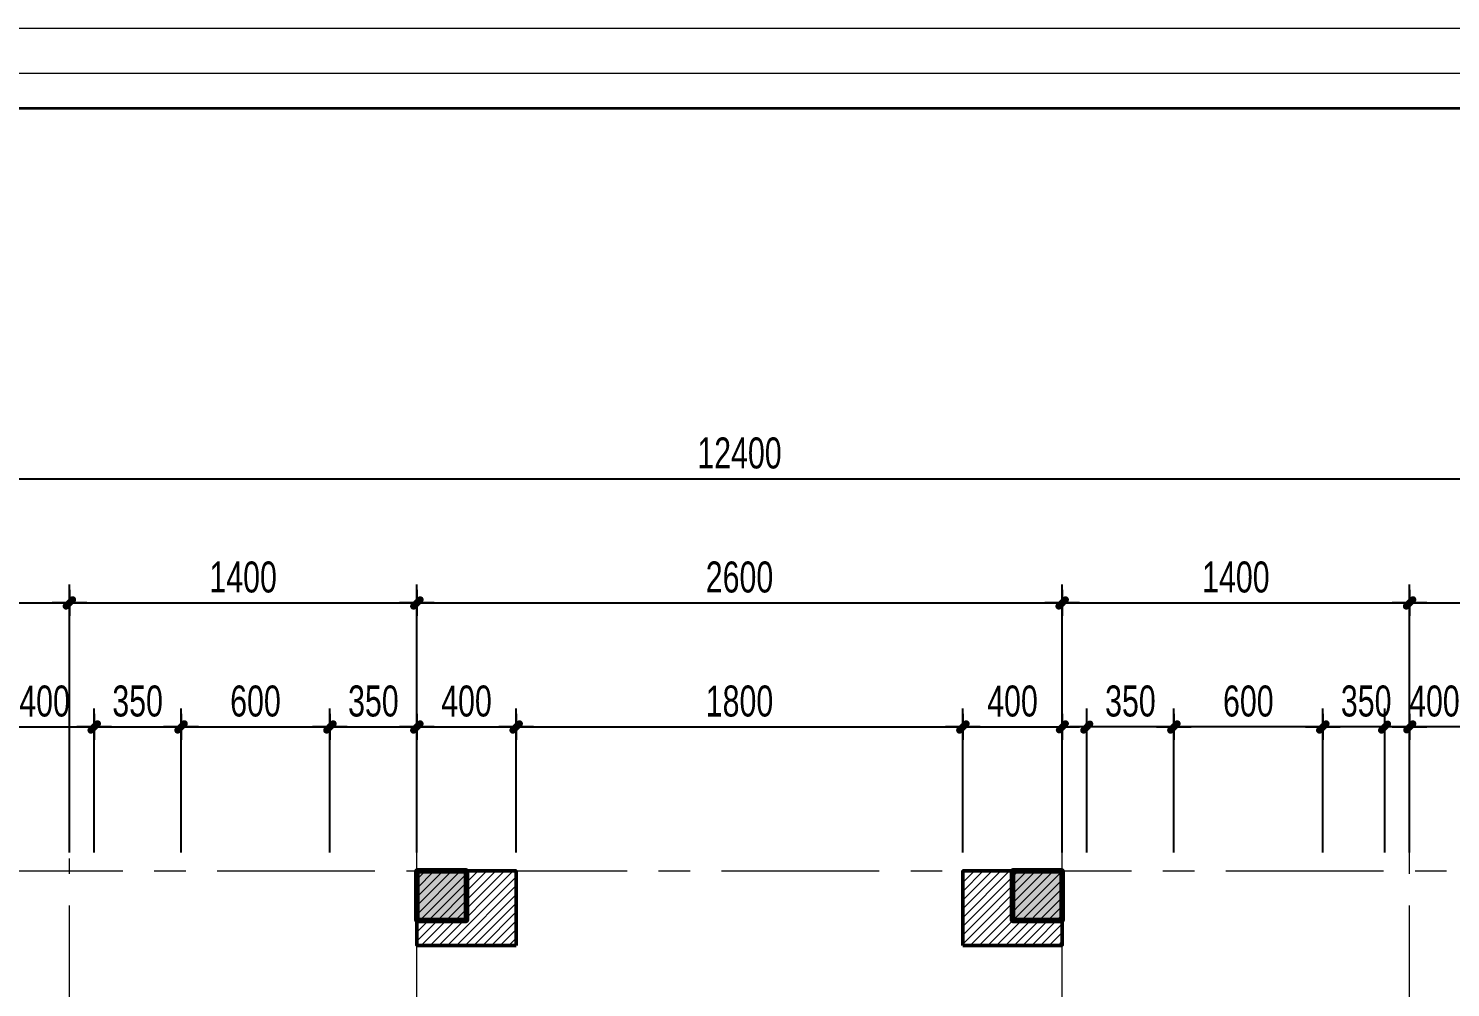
# Model space of a CAD drawing. Header units: inches. Extents: x 88947 to 296847, y 35049 to 161062.
# Drawn here: x 189696 to 195426, y 94189 to 98056 of the extents above; entities that cross this region are included whole.
import ezdxf

# ---------------------------------------------------------------- set-up
doc = ezdxf.new("R2010")
doc.units = ezdxf.units.IN
doc.header["$MEASUREMENT"] = 0
doc.header["$PDMODE"] = 1
doc.linetypes.add('ACAD_ISO03W100', pattern=[30, 12, -18])
doc.linetypes.add('CENTER', pattern=[50.800000000000004, 31.75, -6.35, 6.35, -6.35])
for name, color, linetype, lineweight in [('A-Dims', 145, 'Continuous', 25), ('A-Text', 30, 'Continuous', 9), ('A-Wall', 2, 'Continuous', 35), ('DIM', 7, 'Continuous', 25), ('HACTH', 8, 'Continuous', 5), ('HATCH', 8, 'Continuous', 5), ('KHUNG 1', 6, 'Continuous', 70), ('KHUNG 2', 144, 'Continuous', 18), ('NETMANH', 192, 'Continuous', 18), ('TRUC', 252, 'ACAD_ISO03W100', 13), ('TUONG', 4, 'Continuous', 50)]:
    doc.layers.add(name, color=color, linetype=linetype, lineweight=lineweight)
doc.styles.add('VNI-HELVE-CONDENSE', font='VNARIAL.TTF', dxfattribs={"width": 0.7})
doc.dimstyles.new('TAS-100', dxfattribs={"dimscale": 50, "dimtxt": 2.5, "dimasz": 0.7, "dimexe": 1.5, "dimexo": 1.5, "dimgap": 0.8, "dimtad": 1, "dimdec": 0, "dimzin": 3, "dimdsep": 46, "dimtxsty": 'VNI-HELVE-CONDENSE', "dimblk": 'TICK', "dimcen": 2.5, "dimclrt": 71, "dimazin": 2, "dimtfac": 0.75, "dimtdec": 0, "dimtix": 1, "dimtmove": 2, "dimatfit": 2, "dimldrblk": 'TICK123', "dimfxl": 1.5, "dimtolj": 1, "dimtzin": 0, "dimarcsym": 0})

# ---------------------------------------------------------------- blocks, each defined once
blk = doc.blocks.new('khung ten')
at = {"layer": 'A-Wall', "ltscale": 0.7}
blk.add_lwpolyline([(267204.1477362907, -219099.419797409), (305804.1477362907, -219099.419797409), (305804.1477362907, -190799.419797409), (267204.1477362907, -190799.419797409)], close=True, dxfattribs=at)
at = {"layer": 'KHUNG 2', "ltscale": 0.7}
blk.add_lwpolyline([(267004.1477362907, -219299.419797409), (306004.1477362907, -219299.419797409), (306004.1477362907, -190599.419797409), (267004.1477362907, -190599.419797409)], close=True, dxfattribs=at)
at = {"layer": 'NETMANH', "ltscale": 0.7}
blk.add_lwpolyline([(265004.1477362907, -220042.3034330314), (307004.1477362907, -220042.3034330314), (307004.1477362907, -190342.3034330314), (265004.1477362907, -190342.3034330314)], close=True, dxfattribs=at)
blk = doc.blocks.new('A$C42FF647F')
at = {"layer": 'HATCH'}
h = blk.add_hatch(dxfattribs=at)
h.set_pattern_fill('ANSI31', color=256, scale=200, style=0)
h.set_pattern_definition([(45, (100.0000000107684, -300), (-17.67766952966369, 17.67766952966369), [])])
h.paths.add_polyline_path([(400.0000000107684, -300), (1.076841726899147e-08, -300), (1.076841726899147e-08, -9.480572771281004e-08), (400.0000000107684, -9.480572771281004e-08)])
h = blk.add_hatch(dxfattribs=at)
h.set_pattern_fill('ANSI31', color=256, scale=200, style=0)
h.set_pattern_definition([(45, (2099.999999989232, -300), (-17.67766952966369, 17.67766952966369), [])])
h.paths.add_polyline_path([(2199.999999989232, -300), (2599.999999989232, -300), (2599.999999989232, -9.480572771281004e-08), (2199.999999989232, -9.480572771281004e-08)])
at = {"layer": 'KHUNG 1'}
for points in [[(1.082662492990494e-08, -200), (200.0000000108266, -200), (200.0000000108266, 0), (1.082662492990494e-08, 0)], [(1.076841726899147e-08, -9.480572771281004e-08), (200.0000000107684, -9.480572771281004e-08), (200.0000000107684, -200.0000000948057), (1.076841726899147e-08, -200.0000000948057)], [(2400.000000010768, -9.480572771281004e-08), (2600.000000010768, -9.480572771281004e-08), (2600.000000010768, -200.0000000948057), (2400.000000010768, -200.0000000948057)], [(2600.000000010768, -9.480572771281004e-08), (2400.000000010768, -9.480572771281004e-08), (2400.000000010768, -200.0000000948057), (2600.000000010768, -200.0000000948057)]]:
    blk.add_lwpolyline(points, close=True, dxfattribs=at)
for points in [[(1.082662492990494e-08, 0), (200.0000000108266, 0), (1.082662492990494e-08, -200), (200.0000000108266, -200)], [(1.076841726899147e-08, -200.0000000948057), (200.0000000107684, -200.0000000948057), (1.076841726899147e-08, -9.480572771281004e-08), (200.0000000107684, -9.480572771281004e-08)], [(2400.000000010768, -200.0000000948057), (2600.000000010768, -200.0000000948057), (2400.000000010768, -9.480572771281004e-08), (2600.000000010768, -9.480572771281004e-08)], [(2600.000000010768, -200.0000000948057), (2400.000000010768, -200.0000000948057), (2600.000000010768, -9.480572771281004e-08), (2400.000000010768, -9.480572771281004e-08)]]:
    blk.add_solid(points, dxfattribs=at)
at = {"layer": 'TUONG'}
for points in [[(400.0000000107684, -300), (1.076841726899147e-08, -300), (1.076841726899147e-08, -9.480572771281004e-08), (400.0000000107684, -9.480572771281004e-08)], [(2199.999999989232, -300), (2599.999999989232, -300), (2599.999999989232, -9.480572771281004e-08), (2199.999999989232, -9.480572771281004e-08)]]:
    blk.add_lwpolyline(points, close=True, dxfattribs=at)
blk = doc.blocks.new('TICK')
at = {"layer": 'A-Dims', "color": 1}
for p, q in [((-1.999999999999943, 0), (2, 0)), ((0, 1.5), (0, -1.5))]:
    blk.add_line(p, q, dxfattribs=at)
at = {"layer": 'A-Dims', "color": 1, "const_width": 0.7878347494489719}
blk.add_lwpolyline([(-0.3342782012913972, -0.3486016811580157), (0.3833337504766519, 0.3780050543573452)], dxfattribs=at)
at = {"layer": 'A-Dims', "color": 1, "const_width": 0.393917374724486}
for points in [[(0.2443158685418894, 0.5170229362784085, -0.4142135623732853), (0.5228575154469581, 0.5170229362784085, -1)], [(0.5228575154469581, 0.5170229362784085, -0.4142135623732853), (0.5228575154469581, 0.2384812893835715, -1)], [(-0.4732960832188837, -0.209583799236043, 0.4142135623732853), (-0.4732960832188837, -0.4881254461220124, 1)], [(-0.4732960832188837, -0.4881254461220124, 0.4142135623732853), (-0.1947544363210909, -0.4881254461220124, 1)]]:
    blk.add_lwpolyline(points, format="xyb", dxfattribs=at)
blk = doc.blocks.new('*D3065')
at = {"layer": 'Defpoints', "color": 0}
for p in [(3649.999966370233, 1080.564781854788), (3649.999966370233, 0), (149.9999663701456, -1.455191522836685e-11)]:
    blk.add_point(p, dxfattribs=at)
at = {"layer": 'DIM', "color": 0, "lineweight": -2}
for p, q in [((149.9999663701456, 74.99999999998545), (149.9999663701456, 1155.564781854788)), ((3649.999966370233, 75), (3649.999966370233, 1155.564781854788)), ((184.9999663701456, 1080.564781854788), (3614.999966370233, 1080.564781854788))]:
    blk.add_line(p, q, dxfattribs=at)
at = {"layer": 'DIM', "color": 0, "lineweight": -2, "xscale": 35, "yscale": 35, "zscale": 35, "rotation": 180}
blk.add_blockref('TICK', (149.9999663701456, 1080.564781854788), dxfattribs=at)
at = {"layer": 'DIM', "color": 0, "lineweight": -2, "xscale": 35, "yscale": 35, "zscale": 35}
blk.add_blockref('TICK', (3649.999966370233, 1080.564781854788), dxfattribs=at)
at = {"layer": 'DIM', "color": 71, "insert": (1899.999966370189, 1184.429038335006), "char_height": 125, "attachment_point": 5, "style": 'VNI-HELVE-CONDENSE'}
blk.add_mtext('\\A1;3500', dxfattribs=at)
blk = doc.blocks.new('TICK123')
at = {"layer": 'A-Dims', "color": 1}
blk.add_lwpolyline([(0.04616600689769257, 7.275957614183426e-12, 0, 0.84, 0), (-2.110890249510703, 7.275957614183426e-12, 8.399999999999999, 8.399999999999999, 0)], format="xyseb", dxfattribs=at)
blk = doc.blocks.new('*D3066')
at = {"layer": 'Defpoints', "color": 0}
for p in [(5049.999966348783, 1080.564781854788), (5049.999966348783, 9.480572771281004e-08), (3649.999966370262, -1.455191522836685e-11)]:
    blk.add_point(p, dxfattribs=at)
at = {"layer": 'DIM', "color": 0, "lineweight": -2}
for p, q in [((3649.999966370262, 74.99999999998545), (3649.999966370262, 1155.564781854788)), ((5049.999966348783, 75.00000009480573), (5049.999966348783, 1155.564781854788)), ((3684.999966370262, 1080.564781854788), (5014.999966348783, 1080.564781854788))]:
    blk.add_line(p, q, dxfattribs=at)
at = {"layer": 'DIM', "color": 0, "lineweight": -2, "xscale": 35, "yscale": 35, "zscale": 35, "rotation": 180}
blk.add_blockref('TICK', (3649.999966370262, 1080.564781854788), dxfattribs=at)
at = {"layer": 'DIM', "color": 0, "lineweight": -2, "xscale": 35, "yscale": 35, "zscale": 35}
blk.add_blockref('TICK', (5049.999966348783, 1080.564781854788), dxfattribs=at)
at = {"layer": 'DIM', "color": 71, "insert": (4349.999966359523, 1184.343772304992), "char_height": 125, "attachment_point": 5, "style": 'VNI-HELVE-CONDENSE'}
blk.add_mtext('\\A1;1400', dxfattribs=at)
blk = doc.blocks.new('*D3067')
at = {"layer": 'Defpoints', "color": 0}
for p in [(7649.999966295465, 1080.564781854802), (5049.999966348783, 9.479117579758167e-08), (7649.999966295465, -1.455191522836685e-11)]:
    blk.add_point(p, dxfattribs=at)
at = {"layer": 'DIM', "color": 0, "lineweight": -2}
for p, q in [((5049.999966348783, 75.00000009479118), (5049.999966348783, 1155.564781854802)), ((7649.999966295465, 74.99999999998545), (7649.999966295465, 1155.564781854802)), ((5084.999966348783, 1080.564781854802), (7614.999966295465, 1080.564781854802))]:
    blk.add_line(p, q, dxfattribs=at)
at = {"layer": 'DIM', "color": 0, "lineweight": -2, "xscale": 35, "yscale": 35, "zscale": 35, "rotation": 180}
blk.add_blockref('TICK', (5049.999966348783, 1080.564781854802), dxfattribs=at)
at = {"layer": 'DIM', "color": 0, "lineweight": -2, "xscale": 35, "yscale": 35, "zscale": 35}
blk.add_blockref('TICK', (7649.999966295465, 1080.564781854802), dxfattribs=at)
at = {"layer": 'DIM', "color": 71, "insert": (6349.999966322124, 1184.343772305007), "char_height": 125, "attachment_point": 5, "style": 'VNI-HELVE-CONDENSE'}
blk.add_mtext('\\A1;2600', dxfattribs=at)
blk = doc.blocks.new('*D3068')
at = {"layer": 'Defpoints', "color": 0}
for p in [(9049.999966370146, 1080.564781854802), (7649.999966295465, -1.455191522836685e-11), (9049.999966370146, -1.455191522836685e-11)]:
    blk.add_point(p, dxfattribs=at)
at = {"layer": 'DIM', "color": 0, "lineweight": -2}
for p, q in [((7649.999966295465, 74.99999999998545), (7649.999966295465, 1155.564781854802)), ((9049.999966370146, 74.99999999998545), (9049.999966370146, 1155.564781854802)), ((7684.999966295465, 1080.564781854802), (9014.999966370146, 1080.564781854802))]:
    blk.add_line(p, q, dxfattribs=at)
at = {"layer": 'DIM', "color": 0, "lineweight": -2, "xscale": 35, "yscale": 35, "zscale": 35, "rotation": 180}
blk.add_blockref('TICK', (7649.999966295465, 1080.564781854802), dxfattribs=at)
at = {"layer": 'DIM', "color": 0, "lineweight": -2, "xscale": 35, "yscale": 35, "zscale": 35}
blk.add_blockref('TICK', (9049.999966370146, 1080.564781854802), dxfattribs=at)
at = {"layer": 'DIM', "color": 71, "insert": (8349.999966332805, 1184.343772305007), "char_height": 125, "attachment_point": 5, "style": 'VNI-HELVE-CONDENSE'}
blk.add_mtext('\\A1;1400', dxfattribs=at)
blk = doc.blocks.new('*D3069')
at = {"layer": 'Defpoints', "color": 0}
for p in [(12549.9999663702, 1080.564781854802), (9049.999966370146, -1.455191522836685e-11), (12549.9999663702, -1.455191522836685e-11)]:
    blk.add_point(p, dxfattribs=at)
at = {"layer": 'DIM', "color": 0, "lineweight": -2}
for p, q in [((9049.999966370146, 74.99999999998545), (9049.999966370146, 1155.564781854802)), ((12549.9999663702, 74.99999999998545), (12549.9999663702, 1155.564781854802)), ((9084.999966370146, 1080.564781854802), (12514.9999663702, 1080.564781854802))]:
    blk.add_line(p, q, dxfattribs=at)
at = {"layer": 'DIM', "color": 0, "lineweight": -2, "xscale": 35, "yscale": 35, "zscale": 35, "rotation": 180}
blk.add_blockref('TICK', (9049.999966370146, 1080.564781854802), dxfattribs=at)
at = {"layer": 'DIM', "color": 0, "lineweight": -2, "xscale": 35, "yscale": 35, "zscale": 35}
blk.add_blockref('TICK', (12549.9999663702, 1080.564781854802), dxfattribs=at)
at = {"layer": 'DIM', "color": 71, "insert": (10799.99996637017, 1184.429038335021), "char_height": 125, "attachment_point": 5, "style": 'VNI-HELVE-CONDENSE'}
blk.add_mtext('\\A1;3500', dxfattribs=at)
blk = doc.blocks.new('*D3070')
at = {"layer": 'Defpoints', "color": 0}
for p in [(12549.9999663702, 1580.564781854788), (12549.9999663702, 0), (149.9999663701456, -1.455191522836685e-11)]:
    blk.add_point(p, dxfattribs=at)
at = {"layer": 'DIM', "color": 0, "lineweight": -2}
for p, q in [((149.9999663701456, 74.99999999998545), (149.9999663701457, 1655.564781854788)), ((12549.9999663702, 75), (12549.9999663702, 1655.564781854788)), ((184.9999663701456, 1580.564781854788), (12514.9999663702, 1580.564781854788))]:
    blk.add_line(p, q, dxfattribs=at)
at = {"layer": 'DIM', "color": 0, "lineweight": -2, "xscale": 35, "yscale": 35, "zscale": 35, "rotation": 180}
blk.add_blockref('TICK', (149.9999663701456, 1580.564781854788), dxfattribs=at)
at = {"layer": 'DIM', "color": 0, "lineweight": -2, "xscale": 35, "yscale": 35, "zscale": 35}
blk.add_blockref('TICK', (12549.9999663702, 1580.564781854788), dxfattribs=at)
at = {"layer": 'DIM', "color": 71, "insert": (6349.999966370175, 1684.343772304992), "char_height": 125, "attachment_point": 5, "style": 'VNI-HELVE-CONDENSE'}
blk.add_mtext('\\A1;12400', dxfattribs=at)
blk = doc.blocks.new('*D3072')
at = {"layer": 'Defpoints', "color": 0}
for p in [(3749.999966348667, 580.5647818547877), (3349.999966348143, -1.455191522836685e-11), (3749.999966348667, -1.455191522836685e-11)]:
    blk.add_point(p, dxfattribs=at)
at = {"layer": 'DIM', "color": 0, "lineweight": -2}
for p, q in [((3349.999966348143, 74.99999999998545), (3349.999966348143, 655.5647818547877)), ((3749.999966348667, 74.99999999998545), (3749.999966348667, 655.5647818547877)), ((3384.999966348143, 580.5647818547877), (3714.999966348667, 580.5647818547877))]:
    blk.add_line(p, q, dxfattribs=at)
at = {"layer": 'DIM', "color": 0, "lineweight": -2, "xscale": 35, "yscale": 35, "zscale": 35, "rotation": 180}
blk.add_blockref('TICK', (3349.999966348143, 580.5647818547877), dxfattribs=at)
at = {"layer": 'DIM', "color": 0, "lineweight": -2, "xscale": 35, "yscale": 35, "zscale": 35}
blk.add_blockref('TICK', (3749.999966348667, 580.5647818547877), dxfattribs=at)
at = {"layer": 'DIM', "color": 71, "insert": (3549.999966348405, 684.3437723049924), "char_height": 125, "attachment_point": 5, "style": 'VNI-HELVE-CONDENSE'}
blk.add_mtext('\\A1;400', dxfattribs=at)
blk = doc.blocks.new('*D3073')
at = {"layer": 'Defpoints', "color": 0}
for p in [(4099.816257917759, 580.5647818547877), (3749.999966348696, -1.455191522836685e-11), (4099.816257917759, -1.455191522836685e-11)]:
    blk.add_point(p, dxfattribs=at)
at = {"layer": 'DIM', "color": 0, "lineweight": -2}
for p, q in [((3749.999966348696, 74.99999999998545), (3749.999966348696, 655.5647818547877)), ((4099.816257917759, 74.99999999998545), (4099.816257917759, 655.5647818547877)), ((3784.999966348696, 580.5647818547877), (4064.816257917759, 580.5647818547877))]:
    blk.add_line(p, q, dxfattribs=at)
at = {"layer": 'DIM', "color": 0, "lineweight": -2, "xscale": 35, "yscale": 35, "zscale": 35, "rotation": 180}
blk.add_blockref('TICK', (3749.999966348696, 580.5647818547877), dxfattribs=at)
at = {"layer": 'DIM', "color": 0, "lineweight": -2, "xscale": 35, "yscale": 35, "zscale": 35}
blk.add_blockref('TICK', (4099.816257917759, 580.5647818547877), dxfattribs=at)
at = {"layer": 'DIM', "color": 71, "insert": (3924.908112133227, 684.429038335006), "char_height": 125, "attachment_point": 5, "style": 'VNI-HELVE-CONDENSE'}
blk.add_mtext('\\A1;350', dxfattribs=at)
blk = doc.blocks.new('*D3074')
at = {"layer": 'Defpoints', "color": 0}
for p in [(5449.999966359435, 580.5647818547877), (5049.999966359494, 9.479117579758167e-08), (5449.999966359435, 0)]:
    blk.add_point(p, dxfattribs=at)
at = {"layer": 'DIM', "color": 0, "lineweight": -2}
for p, q in [((5049.999966359494, 75.00000009479118), (5049.999966359494, 655.5647818547877)), ((5449.999966359435, 75), (5449.999966359435, 655.5647818547877)), ((5084.999966359494, 580.5647818547877), (5414.999966359435, 580.5647818547877))]:
    blk.add_line(p, q, dxfattribs=at)
at = {"layer": 'DIM', "color": 0, "lineweight": -2, "xscale": 35, "yscale": 35, "zscale": 35, "rotation": 180}
blk.add_blockref('TICK', (5049.999966359494, 580.5647818547877), dxfattribs=at)
at = {"layer": 'DIM', "color": 0, "lineweight": -2, "xscale": 35, "yscale": 35, "zscale": 35}
blk.add_blockref('TICK', (5449.999966359435, 580.5647818547877), dxfattribs=at)
at = {"layer": 'DIM', "color": 71, "insert": (5249.999966359464, 684.3437723049924), "char_height": 125, "attachment_point": 5, "style": 'VNI-HELVE-CONDENSE'}
blk.add_mtext('\\A1;400', dxfattribs=at)
blk = doc.blocks.new('*D3075')
at = {"layer": 'Defpoints', "color": 0}
for p in [(7249.999966337899, 580.5647818547877), (5449.999966359435, 0), (7249.999966337899, 0)]:
    blk.add_point(p, dxfattribs=at)
at = {"layer": 'DIM', "color": 0, "lineweight": -2}
for p, q in [((5449.999966359435, 75), (5449.999966359435, 655.5647818547877)), ((7249.999966337899, 75), (7249.999966337899, 655.5647818547877)), ((5484.999966359435, 580.5647818547877), (7214.999966337899, 580.5647818547877))]:
    blk.add_line(p, q, dxfattribs=at)
at = {"layer": 'DIM', "color": 0, "lineweight": -2, "xscale": 35, "yscale": 35, "zscale": 35, "rotation": 180}
blk.add_blockref('TICK', (5449.999966359435, 580.5647818547877), dxfattribs=at)
at = {"layer": 'DIM', "color": 0, "lineweight": -2, "xscale": 35, "yscale": 35, "zscale": 35}
blk.add_blockref('TICK', (7249.999966337899, 580.5647818547877), dxfattribs=at)
at = {"layer": 'DIM', "color": 71, "insert": (6349.999966348667, 684.3437723049924), "char_height": 125, "attachment_point": 5, "style": 'VNI-HELVE-CONDENSE'}
blk.add_mtext('\\A1;1800', dxfattribs=at)
blk = doc.blocks.new('*D3076')
at = {"layer": 'Defpoints', "color": 0}
for p in [(7649.999966317002, 580.5647818547877), (7649.999966317002, 0), (7249.999966337899, -1.455191522836685e-11)]:
    blk.add_point(p, dxfattribs=at)
at = {"layer": 'DIM', "color": 0, "lineweight": -2}
for p, q in [((7249.999966337899, 74.99999999998545), (7249.999966337899, 655.5647818547877)), ((7649.999966317002, 75), (7649.999966317002, 655.5647818547877)), ((7284.999966337899, 580.5647818547877), (7614.999966317002, 580.5647818547877))]:
    blk.add_line(p, q, dxfattribs=at)
at = {"layer": 'DIM', "color": 0, "lineweight": -2, "xscale": 35, "yscale": 35, "zscale": 35, "rotation": 180}
blk.add_blockref('TICK', (7249.999966337899, 580.5647818547877), dxfattribs=at)
at = {"layer": 'DIM', "color": 0, "lineweight": -2, "xscale": 35, "yscale": 35, "zscale": 35}
blk.add_blockref('TICK', (7649.999966317002, 580.5647818547877), dxfattribs=at)
at = {"layer": 'DIM', "color": 71, "insert": (7449.99996632745, 684.3437723049924), "char_height": 125, "attachment_point": 5, "style": 'VNI-HELVE-CONDENSE'}
blk.add_mtext('\\A1;400', dxfattribs=at)
blk = doc.blocks.new('*D3077')
at = {"layer": 'Defpoints', "color": 0}
for p in [(8949.999966391682, 580.5647818547877), (8949.999966391682, 0), (9349.999966392206, -1.455191522836685e-11)]:
    blk.add_point(p, dxfattribs=at)
at = {"layer": 'DIM', "color": 0, "lineweight": -2}
for p, q in [((8949.999966391682, 75), (8949.999966391682, 655.5647818547877)), ((9349.999966392206, 74.99999999998545), (9349.999966392206, 655.5647818547877)), ((9314.999966392206, 580.5647818547877), (8984.999966391682, 580.5647818547877))]:
    blk.add_line(p, q, dxfattribs=at)
at = {"layer": 'DIM', "color": 0, "lineweight": -2, "xscale": 35, "yscale": 35, "zscale": 35, "rotation": 180}
blk.add_blockref('TICK', (8949.999966391682, 580.5647818547877), dxfattribs=at)
at = {"layer": 'DIM', "color": 0, "lineweight": -2, "xscale": 35, "yscale": 35, "zscale": 35}
blk.add_blockref('TICK', (9349.999966392206, 580.5647818547877), dxfattribs=at)
at = {"layer": 'DIM', "color": 71, "insert": (9149.999966391944, 684.3437723049924), "char_height": 125, "attachment_point": 5, "style": 'VNI-HELVE-CONDENSE'}
blk.add_mtext('\\A1;400', dxfattribs=at)
blk = doc.blocks.new('*D3196')
at = {"layer": 'Defpoints', "color": 0}
for p in [(5049.999966359523, 580.5647818547877), (4699.816257928556, -1.455191522836685e-11), (5049.999966359523, -1.455191522836685e-11)]:
    blk.add_point(p, dxfattribs=at)
at = {"layer": 'DIM', "color": 0, "lineweight": -2}
for p, q in [((4699.816257928556, 74.99999999998545), (4699.816257928556, 655.5647818547877)), ((5049.999966359523, 74.99999999998545), (5049.999966359523, 655.5647818547877)), ((4734.816257928556, 580.5647818547877), (5014.999966359523, 580.5647818547877))]:
    blk.add_line(p, q, dxfattribs=at)
at = {"layer": 'DIM', "color": 0, "lineweight": -2, "xscale": 35, "yscale": 35, "zscale": 35, "rotation": 180}
blk.add_blockref('TICK', (4699.816257928556, 580.5647818547877), dxfattribs=at)
at = {"layer": 'DIM', "color": 0, "lineweight": -2, "xscale": 35, "yscale": 35, "zscale": 35}
blk.add_blockref('TICK', (5049.999966359523, 580.5647818547877), dxfattribs=at)
at = {"layer": 'DIM', "color": 71, "insert": (4874.908112144039, 684.429038335006), "char_height": 125, "attachment_point": 5, "style": 'VNI-HELVE-CONDENSE'}
blk.add_mtext('\\A1;350', dxfattribs=at)
blk = doc.blocks.new('*D3197')
at = {"layer": 'Defpoints', "color": 0}
for p in [(4699.816257928556, 580.5647818547877), (4099.81625791773, -1.455191522836685e-11), (4699.816257928556, -1.455191522836685e-11)]:
    blk.add_point(p, dxfattribs=at)
at = {"layer": 'DIM', "color": 0, "lineweight": -2}
for p, q in [((4099.81625791773, 74.99999999998545), (4099.81625791773, 655.5647818547877)), ((4699.816257928556, 74.99999999998545), (4699.816257928556, 655.5647818547877)), ((4134.81625791773, 580.5647818547877), (4664.816257928556, 580.5647818547877))]:
    blk.add_line(p, q, dxfattribs=at)
at = {"layer": 'DIM', "color": 0, "lineweight": -2, "xscale": 35, "yscale": 35, "zscale": 35, "rotation": 180}
blk.add_blockref('TICK', (4099.81625791773, 580.5647818547877), dxfattribs=at)
at = {"layer": 'DIM', "color": 0, "lineweight": -2, "xscale": 35, "yscale": 35, "zscale": 35}
blk.add_blockref('TICK', (4699.816257928556, 580.5647818547877), dxfattribs=at)
at = {"layer": 'DIM', "color": 71, "insert": (4399.816257923143, 684.3437723049924), "char_height": 125, "attachment_point": 5, "style": 'VNI-HELVE-CONDENSE'}
blk.add_mtext('\\A1;600', dxfattribs=at)
blk = doc.blocks.new('*D3198')
at = {"layer": 'Defpoints', "color": 0}
for p in [(8700.183674801054, 580.5647818547877), (8700.183674801054, -1.455191522836685e-11), (9049.999966370116, -1.455191522836685e-11)]:
    blk.add_point(p, dxfattribs=at)
at = {"layer": 'DIM', "color": 0, "lineweight": -2}
for p, q in [((8700.183674801054, 74.99999999998545), (8700.183674801054, 655.5647818547877)), ((9049.999966370116, 74.99999999998545), (9049.999966370116, 655.5647818547877)), ((9014.999966370116, 580.5647818547877), (8735.183674801054, 580.5647818547877))]:
    blk.add_line(p, q, dxfattribs=at)
at = {"layer": 'DIM', "color": 0, "lineweight": -2, "xscale": 35, "yscale": 35, "zscale": 35, "rotation": 180}
blk.add_blockref('TICK', (8700.183674801054, 580.5647818547877), dxfattribs=at)
at = {"layer": 'DIM', "color": 0, "lineweight": -2, "xscale": 35, "yscale": 35, "zscale": 35}
blk.add_blockref('TICK', (9049.999966370116, 580.5647818547877), dxfattribs=at)
at = {"layer": 'DIM', "color": 71, "insert": (8875.091820585585, 684.429038335006), "char_height": 125, "attachment_point": 5, "style": 'VNI-HELVE-CONDENSE'}
blk.add_mtext('\\A1;350', dxfattribs=at)
blk = doc.blocks.new('*D3199')
at = {"layer": 'Defpoints', "color": 0}
for p in [(7749.99996635929, 580.5647818547877), (7749.99996635929, -1.455191522836685e-11), (8100.183674790256, -1.455191522836685e-11)]:
    blk.add_point(p, dxfattribs=at)
at = {"layer": 'DIM', "color": 0, "lineweight": -2}
for p, q in [((7749.99996635929, 74.99999999998545), (7749.99996635929, 655.5647818547877)), ((8100.183674790256, 74.99999999998545), (8100.183674790256, 655.5647818547877)), ((8065.183674790256, 580.5647818547877), (7784.99996635929, 580.5647818547877))]:
    blk.add_line(p, q, dxfattribs=at)
at = {"layer": 'DIM', "color": 0, "lineweight": -2, "xscale": 35, "yscale": 35, "zscale": 35, "rotation": 180}
blk.add_blockref('TICK', (7749.99996635929, 580.5647818547877), dxfattribs=at)
at = {"layer": 'DIM', "color": 0, "lineweight": -2, "xscale": 35, "yscale": 35, "zscale": 35}
blk.add_blockref('TICK', (8100.183674790256, 580.5647818547877), dxfattribs=at)
at = {"layer": 'DIM', "color": 71, "insert": (7925.091820574773, 684.429038335006), "char_height": 125, "attachment_point": 5, "style": 'VNI-HELVE-CONDENSE'}
blk.add_mtext('\\A1;350', dxfattribs=at)
blk = doc.blocks.new('*D3200')
at = {"layer": 'Defpoints', "color": 0}
for p in [(8100.183674790256, 580.5647818547877), (8100.183674790256, -1.455191522836685e-11), (8700.183674801083, -1.455191522836685e-11)]:
    blk.add_point(p, dxfattribs=at)
at = {"layer": 'DIM', "color": 0, "lineweight": -2}
for p, q in [((8100.183674790256, 74.99999999998545), (8100.183674790256, 655.5647818547877)), ((8700.183674801083, 74.99999999998545), (8700.183674801083, 655.5647818547877)), ((8665.183674801083, 580.5647818547877), (8135.183674790256, 580.5647818547877))]:
    blk.add_line(p, q, dxfattribs=at)
at = {"layer": 'DIM', "color": 0, "lineweight": -2, "xscale": 35, "yscale": 35, "zscale": 35, "rotation": 180}
blk.add_blockref('TICK', (8100.183674790256, 580.5647818547877), dxfattribs=at)
at = {"layer": 'DIM', "color": 0, "lineweight": -2, "xscale": 35, "yscale": 35, "zscale": 35}
blk.add_blockref('TICK', (8700.183674801083, 580.5647818547877), dxfattribs=at)
at = {"layer": 'DIM', "color": 71, "insert": (8400.18367479567, 684.3437723049924), "char_height": 125, "attachment_point": 5, "style": 'VNI-HELVE-CONDENSE'}
blk.add_mtext('\\A1;600', dxfattribs=at)
blk = doc.blocks.new('A$C4B9C0102')
at = {"layer": 'DIM'}
for base, p1, p2, picture, middle in [((12549.9999663702, 1580.564781854788), (149.9999663701456, -1.455191522836685e-11), (12549.9999663702, 0), '*D3070', (6349.999966370175, 1684.343772304992)), ((3649.999966370233, 1080.564781854788), (149.9999663701456, -1.455191522836685e-11), (3649.999966370233, 0), '*D3065', (1899.999966370189, 1184.429038335006)), ((5049.999966348783, 1080.564781854788), (3649.999966370262, -1.455191522836685e-11), (5049.999966348783, 9.480572771281004e-08), '*D3066', (4349.999966359523, 1184.343772304992)), ((7649.999966295465, 1080.564781854802), (5049.999966348783, 9.479117579758167e-08), (7649.999966295465, -1.455191522836685e-11), '*D3067', (6349.999966322124, 1184.343772305007)), ((9049.999966370146, 1080.564781854802), (7649.999966295465, -1.455191522836685e-11), (9049.999966370146, -1.455191522836685e-11), '*D3068', (8349.999966332805, 1184.343772305007)), ((12549.9999663702, 1080.564781854802), (9049.999966370146, -1.455191522836685e-11), (12549.9999663702, -1.455191522836685e-11), '*D3069', (10799.99996637017, 1184.429038335021)), ((3749.999966348667, 580.5647818547877), (3349.999966348143, -1.455191522836685e-11), (3749.999966348667, -1.455191522836685e-11), '*D3072', (3549.999966348405, 684.3437723049924)), ((4099.816257917759, 580.5647818547877), (3749.999966348696, -1.455191522836685e-11), (4099.816257917759, -1.455191522836685e-11), '*D3073', (3924.908112133227, 684.429038335006)), ((4699.816257928556, 580.5647818547877), (4099.81625791773, -1.455191522836685e-11), (4699.816257928556, -1.455191522836685e-11), '*D3197', (4399.816257923143, 684.3437723049924)), ((5049.999966359523, 580.5647818547877), (4699.816257928556, -1.455191522836685e-11), (5049.999966359523, -1.455191522836685e-11), '*D3196', (4874.908112144039, 684.429038335006)), ((5449.999966359435, 580.5647818547877), (5049.999966359494, 9.479117579758167e-08), (5449.999966359435, 0), '*D3074', (5249.999966359464, 684.3437723049924)), ((7249.999966337899, 580.5647818547877), (5449.999966359435, 0), (7249.999966337899, 0), '*D3075', (6349.999966348667, 684.3437723049924)), ((7649.999966317002, 580.5647818547877), (7249.999966337899, -1.455191522836685e-11), (7649.999966317002, 0), '*D3076', (7449.99996632745, 684.3437723049924))]:
    dim = blk.add_linear_dim(base=base, p1=p1, p2=p2, dimstyle='TAS-100', dxfattribs=at)
    dim.commit()
    dim.dimension.update_dxf_attribs({"geometry": picture, "text_midpoint": middle})
for base, p1, p2, picture, middle in [((7749.99996635929, 580.5647818547877), (8100.183674790256, -1.455191522836685e-11), (7749.99996635929, -1.455191522836685e-11), '*D3199', (7925.091820574773, 684.429038335006)), ((8100.183674790256, 580.5647818547877), (8700.183674801083, -1.455191522836685e-11), (8100.183674790256, -1.455191522836685e-11), '*D3200', (8400.18367479567, 684.3437723049924)), ((8700.183674801054, 580.5647818547877), (9049.999966370116, -1.455191522836685e-11), (8700.183674801054, -1.455191522836685e-11), '*D3198', (8875.091820585585, 684.429038335006)), ((8949.999966391682, 580.5647818547877), (9349.999966392206, -1.455191522836685e-11), (8949.999966391682, 0), '*D3077', (9149.999966391944, 684.3437723049924))]:
    dim = blk.add_linear_dim(base=base, p1=p1, p2=p2, angle=180, dimstyle='TAS-100', dxfattribs=at)
    dim.commit()
    dim.dimension.update_dxf_attribs({"geometry": picture, "text_midpoint": middle})

msp = doc.modelspace()

# ---------------------------------------------------------------- linework, layer by layer
at = {"layer": 'TRUC', "linetype": 'CENTER', "ltscale": 20}
for points in [[(191261.3448071289, 82708.95006676561), (191261.3448071289, 95208.95006676561)], [(193861.3448071289, 82708.95006676561), (193861.3448071289, 95208.95006676561)], [(195261.3448071289, 82708.95006676561), (195261.3448071289, 95208.95006676561)], [(189861.3448071289, 82708.95006676561), (189861.3448071289, 94708.95006676561)], [(184361.3448071605, 94658.95006676561), (200761.3448071605, 94658.95006676561)]]:
    msp.add_lwpolyline(points, dxfattribs=at)

# ---------------------------------------------------------------- block references
at = {"layer": 'A-Text', "xscale": 0.7071428571362048, "yscale": 0.7071428573544836, "zscale": 0.7071428573664265}
msp.add_blockref('khung ten', (-9348.491668376373, 232654.8287768038), dxfattribs=at)
at = {"layer": 'DIM'}
msp.add_blockref('A$C4B9C0102', (186211.3448407587, 94658.95006686047), dxfattribs=at)
at = {"layer": 'HACTH'}
msp.add_blockref('A$C42FF647F', (191261.3448071289, 94658.95006686047), dxfattribs=at)

doc.saveas('drawing.dxf')
